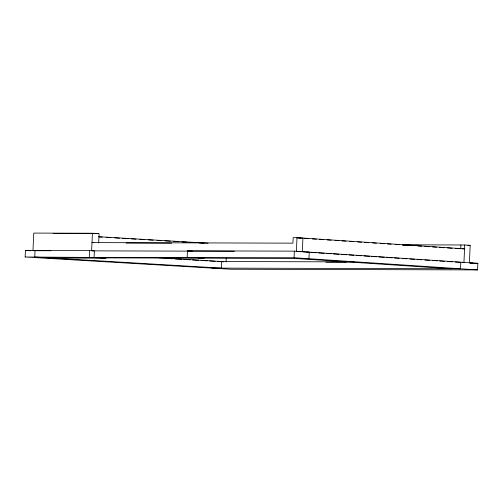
<?xml version="1.0" encoding="UTF-8"?>
<svg xmlns="http://www.w3.org/2000/svg" width="503" height="503" viewBox="0 0 503 503"><rect width="100%" height="100%" fill="white"/><g stroke="black" fill="none" stroke-linecap="round" stroke-linejoin="round"><path stroke-width="0.75" d="M25.15 257.008L25.452 250.406L89.584 250.582L94.357 250.865L94.055 257.467L25.15 257.008L230.883 269.237L477.548 269.91L477.85 263.308L294.343 251.142L187.456 250.846L187.154 257.454L191.932 257.737M35.04 250.431L34.745 257.033L221.383 268.13L221.678 261.522L159.036 257.8M89.282 257.184L89.584 250.582M91.615 250.859L92.414 233.247L99.097 233.644L98.676 242.999M226.099 261.944L226.275 258.114M187.154 257.454L294.048 257.743L294.343 251.142M462.257 248.834L464.558 248.84L297.003 237.661L296.38 251.418L301.561 251.764M302.303 251.814L302.925 238.057L299.09 238.045M460.723 248.828L460.899 244.974M460.817 262.182L460.522 268.784L211.788 268.099M469.381 262.962L470.179 245.351L464.734 244.986L463.936 262.597L462.37 262.491M92.414 233.247L33.764 233.09L32.965 250.695L50.948 250.746M53.129 233.518L98.318 233.644M297.003 237.661L293.167 237.649L292.916 243.156L91.992 242.603L93.476 242.691M126.146 243.075L171.674 243.201M402.79 244.816L464.734 244.986M402.62 245.168L419.112 245.213M467.821 245.345L470.179 245.351M92.301 250.859L234.398 251.249M307.031 252.122L309.251 252.129L308.949 258.731L198.61 258.133M51.451 258.026L105.988 258.177L100.738 257.863M218.73 261.516L354.081 261.887M325.825 262.214L346.24 262.27M470.336 263.019L473.078 263.025M469.997 263.289L477.85 263.308M98.557 236.706L208.116 243.219M99.141 236.976L102.272 237.158M106.183 237.391L110.88 237.674M114.791 237.906L119.488 238.183M122.619 238.372L128.095 238.692M131.226 238.881L135.923 239.158M139.834 239.39L144.531 239.673M148.442 239.906L153.138 240.183M157.049 240.415L161.746 240.692M164.877 240.88L170.354 241.207M173.485 241.39L178.181 241.673M182.092 241.905L186.789 242.182M190.7 242.415L195.397 242.698M199.314 242.93L204.004 243.207M187.456 250.846L192.228 251.135M167.405 258.454L172.881 258.781M175.233 258.919L181.495 259.29M183.84 259.429L190.103 259.806M192.448 259.944L198.71 260.315M201.055 260.453L207.318 260.824M209.663 260.963L215.146 261.29M217.491 261.428L223.753 261.805M25.452 250.406L30.941 250.733M296.871 237.9L300.649 238.152M304.554 238.409L308.458 238.674M312.363 238.931L316.268 239.189M319.392 239.403L323.297 239.661M327.202 239.918L331.106 240.183M335.011 240.44L338.915 240.704M342.034 240.912L345.938 241.17M349.843 241.434L353.747 241.691M357.652 241.956L361.556 242.213M364.681 242.421L368.586 242.685M372.49 242.943L376.395 243.201M380.299 243.465L384.198 243.722M387.323 243.93L391.227 244.194M395.132 244.452L399.036 244.716M402.941 244.974L406.845 245.231M409.97 245.445L413.875 245.703M417.779 245.961L421.684 246.225M424.802 246.432L429.487 246.747M432.611 246.954L436.516 247.212M439.641 247.419L444.325 247.734M447.45 247.941L452.134 248.256M455.259 248.463L459.164 248.721M303.083 251.865L308.546 252.229M310.892 252.387L316.356 252.751M318.701 252.908L324.165 253.273M326.51 253.43L331.194 253.738M333.533 253.896L339.003 254.26M341.342 254.417L346.812 254.782M349.151 254.939L353.835 255.254M356.181 255.405L361.644 255.769M363.99 255.926L369.454 256.291M371.799 256.448L376.483 256.763M378.822 256.92L384.292 257.284M386.631 257.435L392.101 257.8M394.44 257.957L399.124 258.272M402.249 258.479L406.933 258.794M410.058 259.001L414.742 259.315M417.088 259.473L421.772 259.781M424.89 259.988L429.581 260.303M432.699 260.51L437.384 260.824M439.729 260.982L444.413 261.296M447.538 261.503L452.222 261.812M455.347 262.019L460.031 262.333M294.048 257.743L477.548 269.91M299.354 258.705L450.927 268.759M197.409 257.75L91.313 257.461L97.997 257.857L204.092 258.146L197.409 257.75"/></g></svg>
